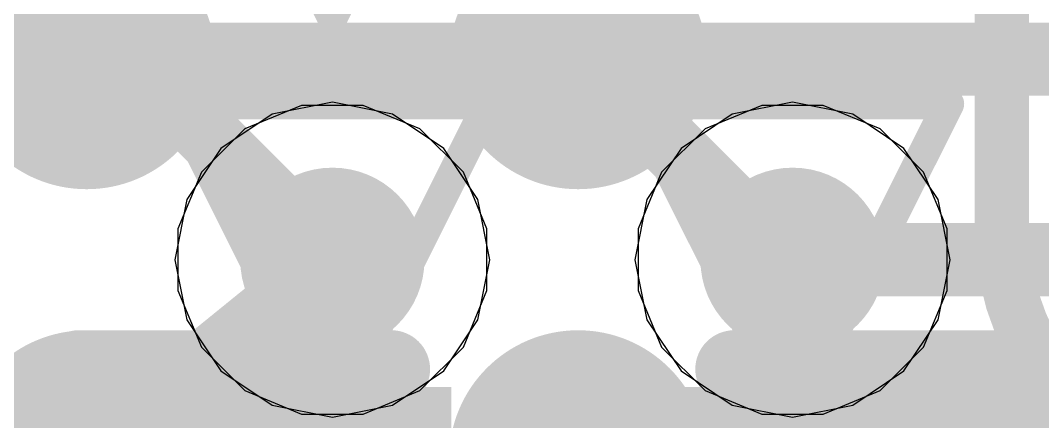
# Model space of a CAD drawing. Header units: inches. Extents: x -6 to 283, y -12 to 154.
# Drawn here: x 71.694 to 73.358, y 6.519 to 7.173 of the extents above; entities that cross this region are included whole.
import ezdxf

# ---------------------------------------------------------------- set-up
doc = ezdxf.new("R2010")
doc.units = ezdxf.units.IN
for name, color, linetype in [('Bottom Layer', 5, 'Continuous'), ('Bottom Overlay', 54, 'Continuous'), ('Bottom Solder', 6, 'Continuous'), ('Drill Drawing', 1, 'Continuous'), ('GND-1', 16, 'Continuous'), ('GND-2', 90, 'Continuous'), ('GND-3', 216, 'Continuous'), ('GND-4', 54, 'Continuous'), ('PWR-1', 156, 'Continuous'), ('PWR-2', 130, 'Continuous'), ('Signal L1', 76, 'Continuous'), ('Signal L2', 6, 'Continuous'), ('Top Layer', 1, 'Continuous'), ('Top Paste', 8, 'Continuous'), ('Top Solder', 216, 'Continuous'), ('Via Holes', 16, 'Continuous')]:
    doc.layers.add(name, color=color, linetype=linetype)

# ---------------------------------------------------------------- blocks, each defined once
blk = doc.blocks.new('200_WFBGA__10_15__51')
at = {"layer": 'Top Layer'}
h = blk.add_hatch(color=1, dxfattribs=at)
edge = h.paths.add_edge_path()
edge.add_arc((-1.999996, -1.625092), 0.15999968, 0, 360)
h = blk.add_hatch(color=1, dxfattribs=at)
edge = h.paths.add_edge_path()
edge.add_arc((-1.199896, -1.625092), 0.15999968, 0, 360)
h = blk.add_hatch(color=1, dxfattribs=at)
edge = h.paths.add_edge_path()
edge.add_arc((-1.999996, -2.275078), 0.15999968, 0, 360)
h = blk.add_hatch(color=1, dxfattribs=at)
edge = h.paths.add_edge_path()
edge.add_arc((-1.199896, -2.275078), 0.15999968, 0, 360)
at = {"layer": 'Top Paste'}
h = blk.add_hatch(color=8, dxfattribs=at)
edge = h.paths.add_edge_path()
edge.add_arc((-1.999996, -1.625092), 0.15999968, 0, 360)
h = blk.add_hatch(color=8, dxfattribs=at)
edge = h.paths.add_edge_path()
edge.add_arc((-1.199896, -1.625092), 0.15999968, 0, 360)
h = blk.add_hatch(color=8, dxfattribs=at)
edge = h.paths.add_edge_path()
edge.add_arc((-1.999996, -2.275078), 0.15999968, 0, 360)
h = blk.add_hatch(color=8, dxfattribs=at)
edge = h.paths.add_edge_path()
edge.add_arc((-1.199896, -2.275078), 0.15999968, 0, 360)
at = {"layer": 'Top Solder'}
h = blk.add_hatch(color=216, dxfattribs=at)
edge = h.paths.add_edge_path()
edge.add_arc((-1.999996, -1.625092), 0.21001228, 0, 360)
h = blk.add_hatch(color=216, dxfattribs=at)
edge = h.paths.add_edge_path()
edge.add_arc((-1.199896, -1.625092), 0.21001228, 0, 360)
h = blk.add_hatch(color=216, dxfattribs=at)
edge = h.paths.add_edge_path()
edge.add_arc((-1.999996, -2.275078), 0.21001228, 0, 360)
h = blk.add_hatch(color=216, dxfattribs=at)
edge = h.paths.add_edge_path()
edge.add_arc((-1.199896, -2.275078), 0.21001228, 0, 360)
blk = doc.blocks.new('C___0402_B_285')
at = {"layer": 'Bottom Solder'}
for points in [[(-0.1813001199999999, 0.3774998799999999), (-0.1813001200000001, -0.3774998800000001), (-0.7584998799999999, -0.3774998799999999), (-0.7584998799999999, 0.3774998800000001)], [(0.7584998799999999, 0.3774998799999999), (0.7584998799999999, -0.3774998800000001), (0.1813001199999999, -0.3774998799999999), (0.1813001200000001, 0.3774998800000001)]]:
    blk.add_hatch(color=6, dxfattribs=at).paths.add_polyline_path(points)
at = {"layer": 'Bottom Overlay'}
for points in [[(-0.7874, -0.4064, 0.127, 0.127, 0), (-0.7874, 0.4064, 0.127, 0.127, 0)], [(-0.7874, 0.4064, 0.127, 0.127, 0), (-0.2794, 0.4064, 0.127, 0.127, 0)], [(0.2794, 0.4064, 0.127, 0.127, 0), (0.7874, 0.4064, 0.127, 0.127, 0)], [(0.7874, -0.4064, 0.127, 0.127, 0), (0.7874, 0.4064, 0.127, 0.127, 0)]]:
    blk.add_lwpolyline(points, format="xyseb", dxfattribs=at)
for points in [[(-0.8191499999999999, 0.4064, 0.0635, 0.0635, 1), (-0.7556499999999999, 0.4064, 0.0635, 0.0635, 1)], [(-0.8191499999999999, 0.4064, 0.0635, 0.0635, 1), (-0.7556499999999999, 0.4064, 0.0635, 0.0635, 1)], [(-0.31115, 0.4064, 0.0635, 0.0635, 1), (-0.24765, 0.4064, 0.0635, 0.0635, 1)], [(0.24765, 0.4064, 0.0635, 0.0635, 1), (0.31115, 0.4064, 0.0635, 0.0635, 1)], [(0.7556499999999999, 0.4064, 0.0635, 0.0635, 1), (0.8191499999999999, 0.4064, 0.0635, 0.0635, 1)], [(0.7556499999999999, 0.4064, 0.0635, 0.0635, 1), (0.8191499999999999, 0.4064, 0.0635, 0.0635, 1)]]:
    blk.add_lwpolyline(points, format="xyseb", close=True, dxfattribs=at)

msp = doc.modelspace()

# ---------------------------------------------------------------- hatches: boundary and pattern name
at = {"layer": 'Bottom Layer'}
h = msp.add_hatch(color=5, dxfattribs=at)
edge = h.paths.add_edge_path()
edge.add_arc((72.20184187999999, 6.78317922), 0.1499997, 0, 360)
h = msp.add_hatch(color=5, dxfattribs=at)
edge = h.paths.add_edge_path()
edge.add_arc((72.95104282, 6.78317922), 0.1499997, 0, 360)
at = {"layer": 'GND-1'}
h = msp.add_hatch(color=16, dxfattribs=at)
edge = h.paths.add_edge_path()
edge.add_arc((72.20184187999999, 6.78317922), 0.1499997, 0, 360)
h = msp.add_hatch(color=16, dxfattribs=at)
edge = h.paths.add_edge_path()
edge.add_arc((72.95104282, 6.78317922), 0.1499997, 0, 360)
at = {"layer": 'GND-2'}
h = msp.add_hatch(color=90, dxfattribs=at)
edge = h.paths.add_edge_path()
edge.add_arc((72.20184187999999, 6.78317922), 0.1499997, 0, 360)
h = msp.add_hatch(color=90, dxfattribs=at)
edge = h.paths.add_edge_path()
edge.add_arc((72.95104282, 6.78317922), 0.1499997, 0, 360)
at = {"layer": 'GND-3'}
h = msp.add_hatch(color=216, dxfattribs=at)
edge = h.paths.add_edge_path()
edge.add_arc((72.20184187999999, 6.78317922), 0.1499997, 0, 360)
h = msp.add_hatch(color=216, dxfattribs=at)
edge = h.paths.add_edge_path()
edge.add_arc((72.95104282, 6.78317922), 0.1499997, 0, 360)
at = {"layer": 'GND-4'}
h = msp.add_hatch(color=54, dxfattribs=at)
edge = h.paths.add_edge_path()
edge.add_arc((72.20184187999999, 6.78317922), 0.1499997, 0, 360)
h = msp.add_hatch(color=54, dxfattribs=at)
edge = h.paths.add_edge_path()
edge.add_arc((72.95104282, 6.78317922), 0.1499997, 0, 360)
at = {"layer": 'PWR-1'}
h = msp.add_hatch(color=156, dxfattribs=at)
edge = h.paths.add_edge_path()
edge.add_arc((72.20184187999999, 6.78317922), 0.1499997, 0, 360)
h = msp.add_hatch(color=156, dxfattribs=at)
edge = h.paths.add_edge_path()
edge.add_arc((72.95104282, 6.78317922), 0.1499997, 0, 360)
at = {"layer": 'PWR-2'}
h = msp.add_hatch(color=130, dxfattribs=at)
edge = h.paths.add_edge_path()
edge.add_arc((72.20184187999999, 6.78317922), 0.1499997, 0, 360)
h = msp.add_hatch(color=130, dxfattribs=at)
edge = h.paths.add_edge_path()
edge.add_arc((72.95104282, 6.78317922), 0.1499997, 0, 360)
at = {"layer": 'Signal L1'}
h = msp.add_hatch(color=76, dxfattribs=at)
edge = h.paths.add_edge_path()
edge.add_arc((72.20184187999999, 6.78317922), 0.1499997, 0, 360)
h = msp.add_hatch(color=76, dxfattribs=at)
edge = h.paths.add_edge_path()
edge.add_arc((72.95104282, 6.78317922), 0.1499997, 0, 360)
at = {"layer": 'Signal L2'}
h = msp.add_hatch(color=6, dxfattribs=at)
edge = h.paths.add_edge_path()
edge.add_arc((72.20184187999999, 6.78317922), 0.1499997, 0, 360)
h = msp.add_hatch(color=6, dxfattribs=at)
edge = h.paths.add_edge_path()
edge.add_arc((72.95104282, 6.78317922), 0.1499997, 0, 360)
at = {"layer": 'Top Layer'}
h = msp.add_hatch(color=1, dxfattribs=at)
edge = h.paths.add_edge_path()
edge.add_arc((72.20184187999999, 6.78317922), 0.1499997, 0, 360)
h = msp.add_hatch(color=1, dxfattribs=at)
edge = h.paths.add_edge_path()
edge.add_arc((72.95104282, 6.78317922), 0.1499997, 0, 360)
at = {"layer": 'Via Holes'}
h = msp.add_hatch(color=7, dxfattribs=at)
edge = h.paths.add_edge_path()
edge.add_arc((72.20184187999999, 6.78317922), 0.07499858, 0, 360)
h = msp.add_hatch(color=7, dxfattribs=at)
edge = h.paths.add_edge_path()
edge.add_arc((72.95104282, 6.78317922), 0.07499858, 0, 360)

# ---------------------------------------------------------------- linework, layer by layer
at = {"layer": 'Bottom Layer'}
for points in [[(71.98992967999999, 6.99509142, 0.10668, 0.10668, -0.198912367379658), (71.87833731999999, 7.264499059999999, 0.10668, 0.10668, 0)], [(71.98992967999999, 6.99509142, 0.10668, 0.10668, 0), (72.20184187999999, 6.78317922, 0.10668, 0.10668, 0)]]:
    msp.add_lwpolyline(points, format="xyseb", dxfattribs=at)
for points in [[(71.96325968, 6.99509142, 0.05333999999999999, 0.05333999999999999, 1), (72.01659968, 6.99509142, 0.05333999999999999, 0.05333999999999999, 1)], [(71.96325968, 6.99509142, 0.05333999999999999, 0.05333999999999999, 1), (72.01659968, 6.99509142, 0.05333999999999999, 0.05333999999999999, 1)], [(72.17517188, 6.78317922, 0.05333999999999999, 0.05333999999999999, 1), (72.22851188, 6.78317922, 0.05333999999999999, 0.05333999999999999, 1)]]:
    msp.add_lwpolyline(points, format="xyseb", close=True, dxfattribs=at)
at = {"layer": 'Drill Drawing'}
for points in [[(71.94784188, 7.68718046, 0.0508, 0.0508, 0), (72.20184187999999, 7.179180459999999, 0.0508, 0.0508, 0)], [(72.20184187999999, 7.179180459999999, 0.0508, 0.0508, 0), (72.45584188, 7.68718046, 0.0508, 0.0508, 0)], [(71.94784188, 7.037179219999999, 0.0508, 0.0508, 0), (72.45584188, 7.037179219999999, 0.0508, 0.0508, 0)], [(71.94784188, 7.037179219999999, 0.0508, 0.0508, 0), (72.20184187999999, 6.52917922, 0.0508, 0.0508, 0)], [(72.20184187999999, 6.52917922, 0.0508, 0.0508, 0), (72.45584188, 7.037179219999999, 0.0508, 0.0508, 0)], [(72.69704282, 7.037179219999999, 0.0508, 0.0508, 0), (73.20504281999999, 7.037179219999999, 0.0508, 0.0508, 0)], [(72.69704282, 7.037179219999999, 0.0508, 0.0508, 0), (72.95104282, 6.52917922, 0.0508, 0.0508, 0)], [(72.95104282, 6.52917922, 0.0508, 0.0508, 0), (73.20504281999999, 7.037179219999999, 0.0508, 0.0508, 0)]]:
    msp.add_lwpolyline(points, format="xyseb", dxfattribs=at)
for points in [[(72.18914188, 7.179180459999999, 0.0254, 0.0254, 1), (72.21454188, 7.179180459999999, 0.0254, 0.0254, 1)], [(72.18914188, 7.179180459999999, 0.0254, 0.0254, 1), (72.21454188, 7.179180459999999, 0.0254, 0.0254, 1)], [(71.93514187999999, 7.037179219999999, 0.0254, 0.0254, 1), (71.96054188, 7.037179219999999, 0.0254, 0.0254, 1)], [(71.93514187999999, 7.037179219999999, 0.0254, 0.0254, 1), (71.96054188, 7.037179219999999, 0.0254, 0.0254, 1)], [(72.44314188, 7.037179219999999, 0.0254, 0.0254, 1), (72.46854187999999, 7.037179219999999, 0.0254, 0.0254, 1)], [(72.44314188, 7.037179219999999, 0.0254, 0.0254, 1), (72.46854187999999, 7.037179219999999, 0.0254, 0.0254, 1)], [(72.68434282, 7.037179219999999, 0.0254, 0.0254, 1), (72.70974282, 7.037179219999999, 0.0254, 0.0254, 1)], [(72.68434282, 7.037179219999999, 0.0254, 0.0254, 1), (72.70974282, 7.037179219999999, 0.0254, 0.0254, 1)], [(73.19234282000001, 7.037179219999999, 0.0254, 0.0254, 1), (73.21774282, 7.037179219999999, 0.0254, 0.0254, 1)], [(73.19234282000001, 7.037179219999999, 0.0254, 0.0254, 1), (73.21774282, 7.037179219999999, 0.0254, 0.0254, 1)], [(72.18914188, 6.52917922, 0.0254, 0.0254, 1), (72.21454188, 6.52917922, 0.0254, 0.0254, 1)], [(72.18914188, 6.52917922, 0.0254, 0.0254, 1), (72.21454188, 6.52917922, 0.0254, 0.0254, 1)], [(72.93834282, 6.52917922, 0.0254, 0.0254, 1), (72.96374282, 6.52917922, 0.0254, 0.0254, 1)], [(72.93834282, 6.52917922, 0.0254, 0.0254, 1), (72.96374282, 6.52917922, 0.0254, 0.0254, 1)]]:
    msp.add_lwpolyline(points, format="xyseb", close=True, dxfattribs=at)
at = {"layer": 'GND-1'}
for p, q in [((72.15179626, 7.034778919999999), (72.05932247999999, 6.99647572)), ((72.2518875, 7.034778919999999), (72.15179626, 7.034778919999999)), ((72.34436128, 6.99647572), (72.2518875, 7.034778919999999)), ((72.9009972, 7.034778919999999), (72.80852342, 6.99647572)), ((73.00108844, 7.034778919999999), (72.9009972, 7.034778919999999)), ((73.09356222, 6.99647572), (73.00108844, 7.034778919999999)), ((72.05932247999999, 6.99647572), (71.98854537999999, 6.925698619999999)), ((72.41513838, 6.925698619999999), (72.34436128, 6.99647572)), ((72.80852342, 6.99647572), (72.73774632, 6.925698619999999)), ((73.16433932, 6.925698619999999), (73.09356222, 6.99647572)), ((71.98854537999999, 6.925698619999999), (71.95024217999999, 6.83322484)), ((72.45344157999999, 6.83322484), (72.41513838, 6.925698619999999)), ((72.73774632, 6.925698619999999), (72.69944312, 6.83322484)), ((73.20264252, 6.83322484), (73.16433932, 6.925698619999999)), ((71.95024217999999, 6.83322484), (71.95024217999999, 6.733133599999999)), ((72.45344157999999, 6.733133599999999), (72.45344157999999, 6.83322484)), ((72.69944312, 6.83322484), (72.69944312, 6.733133599999999)), ((73.20264252, 6.733133599999999), (73.20264252, 6.83322484)), ((71.95024217999999, 6.733133599999999), (71.98854537999999, 6.64065982)), ((72.41513838, 6.64065982), (72.45344157999999, 6.733133599999999)), ((72.69944312, 6.733133599999999), (72.73774632, 6.64065982)), ((73.16433932, 6.64065982), (73.20264252, 6.733133599999999)), ((71.98854537999999, 6.64065982), (72.05932247999999, 6.56988272)), ((72.34436128, 6.56988272), (72.41513838, 6.64065982)), ((72.73774632, 6.64065982), (72.80852342, 6.56988272)), ((73.09356222, 6.56988272), (73.16433932, 6.64065982)), ((72.05932247999999, 6.56988272), (72.15179626, 6.53157952)), ((72.2518875, 6.53157952), (72.34436128, 6.56988272)), ((72.80852342, 6.56988272), (72.9009972, 6.53157952)), ((73.00108844, 6.53157952), (73.09356222, 6.56988272)), ((72.15179626, 6.53157952), (72.2518875, 6.53157952)), ((72.9009972, 6.53157952), (73.00108844, 6.53157952))]:
    msp.add_line(p, q, dxfattribs=at)
at = {"layer": 'GND-2'}
for p, q in [((72.15179626, 7.034778919999999), (72.05932247999999, 6.99647572)), ((72.2518875, 7.034778919999999), (72.15179626, 7.034778919999999)), ((72.34436128, 6.99647572), (72.2518875, 7.034778919999999)), ((72.9009972, 7.034778919999999), (72.80852342, 6.99647572)), ((73.00108844, 7.034778919999999), (72.9009972, 7.034778919999999)), ((73.09356222, 6.99647572), (73.00108844, 7.034778919999999)), ((72.05932247999999, 6.99647572), (71.98854537999999, 6.925698619999999)), ((72.41513838, 6.925698619999999), (72.34436128, 6.99647572)), ((72.80852342, 6.99647572), (72.73774632, 6.925698619999999)), ((73.16433932, 6.925698619999999), (73.09356222, 6.99647572)), ((71.98854537999999, 6.925698619999999), (71.95024217999999, 6.83322484)), ((72.45344157999999, 6.83322484), (72.41513838, 6.925698619999999)), ((72.73774632, 6.925698619999999), (72.69944312, 6.83322484)), ((73.20264252, 6.83322484), (73.16433932, 6.925698619999999)), ((71.95024217999999, 6.83322484), (71.95024217999999, 6.733133599999999)), ((72.45344157999999, 6.733133599999999), (72.45344157999999, 6.83322484)), ((72.69944312, 6.83322484), (72.69944312, 6.733133599999999)), ((73.20264252, 6.733133599999999), (73.20264252, 6.83322484)), ((71.95024217999999, 6.733133599999999), (71.98854537999999, 6.64065982)), ((72.41513838, 6.64065982), (72.45344157999999, 6.733133599999999)), ((72.69944312, 6.733133599999999), (72.73774632, 6.64065982)), ((73.16433932, 6.64065982), (73.20264252, 6.733133599999999)), ((71.98854537999999, 6.64065982), (72.05932247999999, 6.56988272)), ((72.34436128, 6.56988272), (72.41513838, 6.64065982)), ((72.73774632, 6.64065982), (72.80852342, 6.56988272)), ((73.09356222, 6.56988272), (73.16433932, 6.64065982)), ((72.05932247999999, 6.56988272), (72.15179626, 6.53157952)), ((72.2518875, 6.53157952), (72.34436128, 6.56988272)), ((72.80852342, 6.56988272), (72.9009972, 6.53157952)), ((73.00108844, 6.53157952), (73.09356222, 6.56988272)), ((72.15179626, 6.53157952), (72.2518875, 6.53157952)), ((72.9009972, 6.53157952), (73.00108844, 6.53157952))]:
    msp.add_line(p, q, dxfattribs=at)
at = {"layer": 'GND-3'}
for p, q in [((72.15179626, 7.034778919999999), (72.05932247999999, 6.99647572)), ((72.2518875, 7.034778919999999), (72.15179626, 7.034778919999999)), ((72.34436128, 6.99647572), (72.2518875, 7.034778919999999)), ((72.9009972, 7.034778919999999), (72.80852342, 6.99647572)), ((73.00108844, 7.034778919999999), (72.9009972, 7.034778919999999)), ((73.09356222, 6.99647572), (73.00108844, 7.034778919999999)), ((72.05932247999999, 6.99647572), (71.98854537999999, 6.925698619999999)), ((72.41513838, 6.925698619999999), (72.34436128, 6.99647572)), ((72.80852342, 6.99647572), (72.73774632, 6.925698619999999)), ((73.16433932, 6.925698619999999), (73.09356222, 6.99647572)), ((71.98854537999999, 6.925698619999999), (71.95024217999999, 6.83322484)), ((72.45344157999999, 6.83322484), (72.41513838, 6.925698619999999)), ((72.73774632, 6.925698619999999), (72.69944312, 6.83322484)), ((73.20264252, 6.83322484), (73.16433932, 6.925698619999999)), ((71.95024217999999, 6.83322484), (71.95024217999999, 6.733133599999999)), ((72.45344157999999, 6.733133599999999), (72.45344157999999, 6.83322484)), ((72.69944312, 6.83322484), (72.69944312, 6.733133599999999)), ((73.20264252, 6.733133599999999), (73.20264252, 6.83322484)), ((71.95024217999999, 6.733133599999999), (71.98854537999999, 6.64065982)), ((72.41513838, 6.64065982), (72.45344157999999, 6.733133599999999)), ((72.69944312, 6.733133599999999), (72.73774632, 6.64065982)), ((73.16433932, 6.64065982), (73.20264252, 6.733133599999999)), ((71.98854537999999, 6.64065982), (72.05932247999999, 6.56988272)), ((72.34436128, 6.56988272), (72.41513838, 6.64065982)), ((72.73774632, 6.64065982), (72.80852342, 6.56988272)), ((73.09356222, 6.56988272), (73.16433932, 6.64065982)), ((72.05932247999999, 6.56988272), (72.15179626, 6.53157952)), ((72.2518875, 6.53157952), (72.34436128, 6.56988272)), ((72.80852342, 6.56988272), (72.9009972, 6.53157952)), ((73.00108844, 6.53157952), (73.09356222, 6.56988272)), ((72.15179626, 6.53157952), (72.2518875, 6.53157952)), ((72.9009972, 6.53157952), (73.00108844, 6.53157952))]:
    msp.add_line(p, q, dxfattribs=at)
at = {"layer": 'GND-4'}
for p, q in [((72.15179626, 7.034778919999999), (72.05932247999999, 6.99647572)), ((72.2518875, 7.034778919999999), (72.15179626, 7.034778919999999)), ((72.34436128, 6.99647572), (72.2518875, 7.034778919999999)), ((72.9009972, 7.034778919999999), (72.80852342, 6.99647572)), ((73.00108844, 7.034778919999999), (72.9009972, 7.034778919999999)), ((73.09356222, 6.99647572), (73.00108844, 7.034778919999999)), ((72.05932247999999, 6.99647572), (71.98854537999999, 6.925698619999999)), ((72.41513838, 6.925698619999999), (72.34436128, 6.99647572)), ((72.80852342, 6.99647572), (72.73774632, 6.925698619999999)), ((73.16433932, 6.925698619999999), (73.09356222, 6.99647572)), ((71.98854537999999, 6.925698619999999), (71.95024217999999, 6.83322484)), ((72.45344157999999, 6.83322484), (72.41513838, 6.925698619999999)), ((72.73774632, 6.925698619999999), (72.69944312, 6.83322484)), ((73.20264252, 6.83322484), (73.16433932, 6.925698619999999)), ((71.95024217999999, 6.83322484), (71.95024217999999, 6.733133599999999)), ((72.45344157999999, 6.733133599999999), (72.45344157999999, 6.83322484)), ((72.69944312, 6.83322484), (72.69944312, 6.733133599999999)), ((73.20264252, 6.733133599999999), (73.20264252, 6.83322484)), ((71.95024217999999, 6.733133599999999), (71.98854537999999, 6.64065982)), ((72.41513838, 6.64065982), (72.45344157999999, 6.733133599999999)), ((72.69944312, 6.733133599999999), (72.73774632, 6.64065982)), ((73.16433932, 6.64065982), (73.20264252, 6.733133599999999)), ((71.98854537999999, 6.64065982), (72.05932247999999, 6.56988272)), ((72.34436128, 6.56988272), (72.41513838, 6.64065982)), ((72.73774632, 6.64065982), (72.80852342, 6.56988272)), ((73.09356222, 6.56988272), (73.16433932, 6.64065982)), ((72.05932247999999, 6.56988272), (72.15179626, 6.53157952)), ((72.2518875, 6.53157952), (72.34436128, 6.56988272)), ((72.80852342, 6.56988272), (72.9009972, 6.53157952)), ((73.00108844, 6.53157952), (73.09356222, 6.56988272)), ((72.15179626, 6.53157952), (72.2518875, 6.53157952)), ((72.9009972, 6.53157952), (73.00108844, 6.53157952))]:
    msp.add_line(p, q, dxfattribs=at)
at = {"layer": 'PWR-1'}
for p, q in [((72.20184187999999, 7.03970906), (72.10367341999999, 7.020181539999999)), ((72.30001033999999, 7.020181539999999), (72.20184187999999, 7.03970906)), ((72.95104282, 7.03970906), (72.85287436, 7.020181539999999)), ((73.04921128, 7.020181539999999), (72.95104282, 7.03970906)), ((72.10367341999999, 7.020181539999999), (72.02044778, 6.96457332)), ((72.38323598, 6.96457332), (72.30001033999999, 7.020181539999999)), ((72.85287436, 7.020181539999999), (72.76964871999999, 6.96457332)), ((73.13243692, 6.96457332), (73.04921128, 7.020181539999999)), ((72.02044778, 6.96457332), (71.96483956, 6.88134768)), ((72.4388442, 6.88134768), (72.38323598, 6.96457332)), ((72.76964871999999, 6.96457332), (72.7140405, 6.88134768)), ((73.18804514, 6.88134768), (73.13243692, 6.96457332)), ((71.96483956, 6.88134768), (71.94531204, 6.78317922)), ((72.45837172, 6.78317922), (72.4388442, 6.88134768)), ((72.7140405, 6.88134768), (72.69451298, 6.78317922)), ((73.20757266, 6.78317922), (73.18804514, 6.88134768)), ((71.94531204, 6.78317922), (71.96483956, 6.68501076)), ((72.4388442, 6.68501076), (72.45837172, 6.78317922)), ((72.69451298, 6.78317922), (72.7140405, 6.68501076)), ((73.18804514, 6.68501076), (73.20757266, 6.78317922)), ((71.96483956, 6.68501076), (72.02044778, 6.60178512)), ((72.38323598, 6.60178512), (72.4388442, 6.68501076)), ((72.7140405, 6.68501076), (72.76964871999999, 6.60178512)), ((73.13243692, 6.60178512), (73.18804514, 6.68501076)), ((72.02044778, 6.60178512), (72.10367341999999, 6.5461769)), ((72.30001033999999, 6.5461769), (72.38323598, 6.60178512)), ((72.76964871999999, 6.60178512), (72.85287436, 6.5461769)), ((73.04921128, 6.5461769), (73.13243692, 6.60178512)), ((72.10367341999999, 6.5461769), (72.20184187999999, 6.526649379999999)), ((72.20184187999999, 6.526649379999999), (72.30001033999999, 6.5461769)), ((72.85287436, 6.5461769), (72.95104282, 6.526649379999999)), ((72.95104282, 6.526649379999999), (73.04921128, 6.5461769))]:
    msp.add_line(p, q, dxfattribs=at)
at = {"layer": 'PWR-2'}
for p, q in [((72.20184187999999, 7.03970906), (72.10367341999999, 7.020181539999999)), ((72.30001033999999, 7.020181539999999), (72.20184187999999, 7.03970906)), ((72.95104282, 7.03970906), (72.85287436, 7.020181539999999)), ((73.04921128, 7.020181539999999), (72.95104282, 7.03970906)), ((72.10367341999999, 7.020181539999999), (72.02044778, 6.96457332)), ((72.38323598, 6.96457332), (72.30001033999999, 7.020181539999999)), ((72.85287436, 7.020181539999999), (72.76964871999999, 6.96457332)), ((73.13243692, 6.96457332), (73.04921128, 7.020181539999999)), ((72.02044778, 6.96457332), (71.96483956, 6.88134768)), ((72.4388442, 6.88134768), (72.38323598, 6.96457332)), ((72.76964871999999, 6.96457332), (72.7140405, 6.88134768)), ((73.18804514, 6.88134768), (73.13243692, 6.96457332)), ((71.96483956, 6.88134768), (71.94531204, 6.78317922)), ((72.45837172, 6.78317922), (72.4388442, 6.88134768)), ((72.7140405, 6.88134768), (72.69451298, 6.78317922)), ((73.20757266, 6.78317922), (73.18804514, 6.88134768)), ((71.94531204, 6.78317922), (71.96483956, 6.68501076)), ((72.4388442, 6.68501076), (72.45837172, 6.78317922)), ((72.69451298, 6.78317922), (72.7140405, 6.68501076)), ((73.18804514, 6.68501076), (73.20757266, 6.78317922)), ((71.96483956, 6.68501076), (72.02044778, 6.60178512)), ((72.38323598, 6.60178512), (72.4388442, 6.68501076)), ((72.7140405, 6.68501076), (72.76964871999999, 6.60178512)), ((73.13243692, 6.60178512), (73.18804514, 6.68501076)), ((72.02044778, 6.60178512), (72.10367341999999, 6.5461769)), ((72.30001033999999, 6.5461769), (72.38323598, 6.60178512)), ((72.76964871999999, 6.60178512), (72.85287436, 6.5461769)), ((73.04921128, 6.5461769), (73.13243692, 6.60178512)), ((72.10367341999999, 6.5461769), (72.20184187999999, 6.526649379999999)), ((72.20184187999999, 6.526649379999999), (72.30001033999999, 6.5461769)), ((72.85287436, 6.5461769), (72.95104282, 6.526649379999999)), ((72.95104282, 6.526649379999999), (73.04921128, 6.5461769))]:
    msp.add_line(p, q, dxfattribs=at)
at = {"layer": 'Signal L1'}
for points in [[(72.69861254, 7.270526479999999, 0.11938, 0.11938, -0.4137531352697112), (72.53544294, 7.10761342, 0.11938, 0.11938, 0)], [(70.06785834, 7.10761342, 0.11938, 0.11938, 0), (72.53544294, 7.10761342, 0.11938, 0.11938, 0)], [(72.95104282, 6.78317922, 0.11938, 0.11938, 0), (73.89636224, 6.78317922, 0.11938, 0.11938, 0)]]:
    msp.add_lwpolyline(points, format="xyseb", dxfattribs=at)
for points in [[(72.50559794, 7.10761342, 0.05969, 0.05969, 1), (72.56528793999999, 7.10761342, 0.05969, 0.05969, 1)], [(72.50559794, 7.10761342, 0.05969, 0.05969, 1), (72.56528793999999, 7.10761342, 0.05969, 0.05969, 1)], [(72.92119781999999, 6.78317922, 0.05969, 0.05969, 1), (72.98088781999999, 6.78317922, 0.05969, 0.05969, 1)]]:
    msp.add_lwpolyline(points, format="xyseb", close=True, dxfattribs=at)
at = {"layer": 'Signal L2'}
msp.add_lwpolyline([(70.5121526, 7.11015342, 0.11938, 0.11938, 0), (76.48161996, 7.11015342, 0.11938, 0.11938, 0)], format="xyseb", dxfattribs=at)
at = {"layer": 'Top Layer'}
for points in [[(73.29178381999999, 6.83338232, 0.08889999999999999, 0.08889999999999999, 0), (73.29178381999999, 7.70720836, 0.08889999999999999, 0.08889999999999999, 0)], [(71.80184014, 7.108179839999999, 0.10668, 0.10668, 0), (72.20184187999999, 7.433180459999999, 0.10668, 0.10668, 0)], [(72.60183599999999, 7.108192539999999, 0.10668, 0.10668, 0), (72.61393402, 7.108192539999999, 0.10668, 0.10668, 0)], [(72.61393402, 7.108192539999999, 0.10668, 0.10668, 0), (72.93894734, 6.78317922, 0.10668, 0.10668, 0)], [(73.69602228, 6.42914386, 0.08889999999999999, 0.08889999999999999, -0.4142135623730951), (73.29178381999999, 6.83338232, 0.08889999999999999, 0.08889999999999999, 0)], [(71.80184014, 6.4581786, 0.10668, 0.10668, 0), (72.20184187999999, 6.78317922, 0.10668, 0.10668, 0)], [(72.93894734, 6.78317922, 0.10668, 0.10668, 0), (72.95104282, 6.78317922, 0.10668, 0.10668, 0)], [(72.60184108, 6.458201459999999, 0.2032, 0.2032, 0), (73.00184282, 6.13320084, 0.2032, 0.2032, 0)]]:
    msp.add_lwpolyline(points, format="xyseb", dxfattribs=at)
for points in [[(71.77517014, 7.108179839999999, 0.05333999999999999, 0.05333999999999999, 1), (71.82851013999999, 7.108179839999999, 0.05333999999999999, 0.05333999999999999, 1)], [(72.575166, 7.108192539999999, 0.05333999999999999, 0.05333999999999999, 1), (72.62850599999999, 7.108192539999999, 0.05333999999999999, 0.05333999999999999, 1)], [(72.58726402, 7.108192539999999, 0.05333999999999999, 0.05333999999999999, 1), (72.64060402, 7.108192539999999, 0.05333999999999999, 0.05333999999999999, 1)], [(72.58726402, 7.108192539999999, 0.05333999999999999, 0.05333999999999999, 1), (72.64060402, 7.108192539999999, 0.05333999999999999, 0.05333999999999999, 1)], [(73.26955882, 6.83338232, 0.04445, 0.04445, 1), (73.31400882, 6.83338232, 0.04445, 0.04445, 1)], [(73.26955882, 6.83338232, 0.04445, 0.04445, 1), (73.31400882, 6.83338232, 0.04445, 0.04445, 1)], [(72.17517188, 6.78317922, 0.05333999999999999, 0.05333999999999999, 1), (72.22851188, 6.78317922, 0.05333999999999999, 0.05333999999999999, 1)], [(72.91227733999999, 6.78317922, 0.05333999999999999, 0.05333999999999999, 1), (72.96561734, 6.78317922, 0.05333999999999999, 0.05333999999999999, 1)], [(72.91227733999999, 6.78317922, 0.05333999999999999, 0.05333999999999999, 1), (72.96561734, 6.78317922, 0.05333999999999999, 0.05333999999999999, 1)], [(72.92437281999999, 6.78317922, 0.05333999999999999, 0.05333999999999999, 1), (72.97771282, 6.78317922, 0.05333999999999999, 0.05333999999999999, 1)], [(72.55104107999999, 6.458201459999999, 0.1016, 0.1016, 1), (72.65264108, 6.458201459999999, 0.1016, 0.1016, 1)]]:
    msp.add_lwpolyline(points, format="xyseb", close=True, dxfattribs=at)

# ---------------------------------------------------------------- block references
for name, p in [('200_WFBGA__10_15__51', (73.80183613999999, 8.7331931)), ('C___0402_B_285', (72.57683732, 6.198316279999999))]:
    msp.add_blockref(name, p)

doc.saveas('drawing.dxf')
